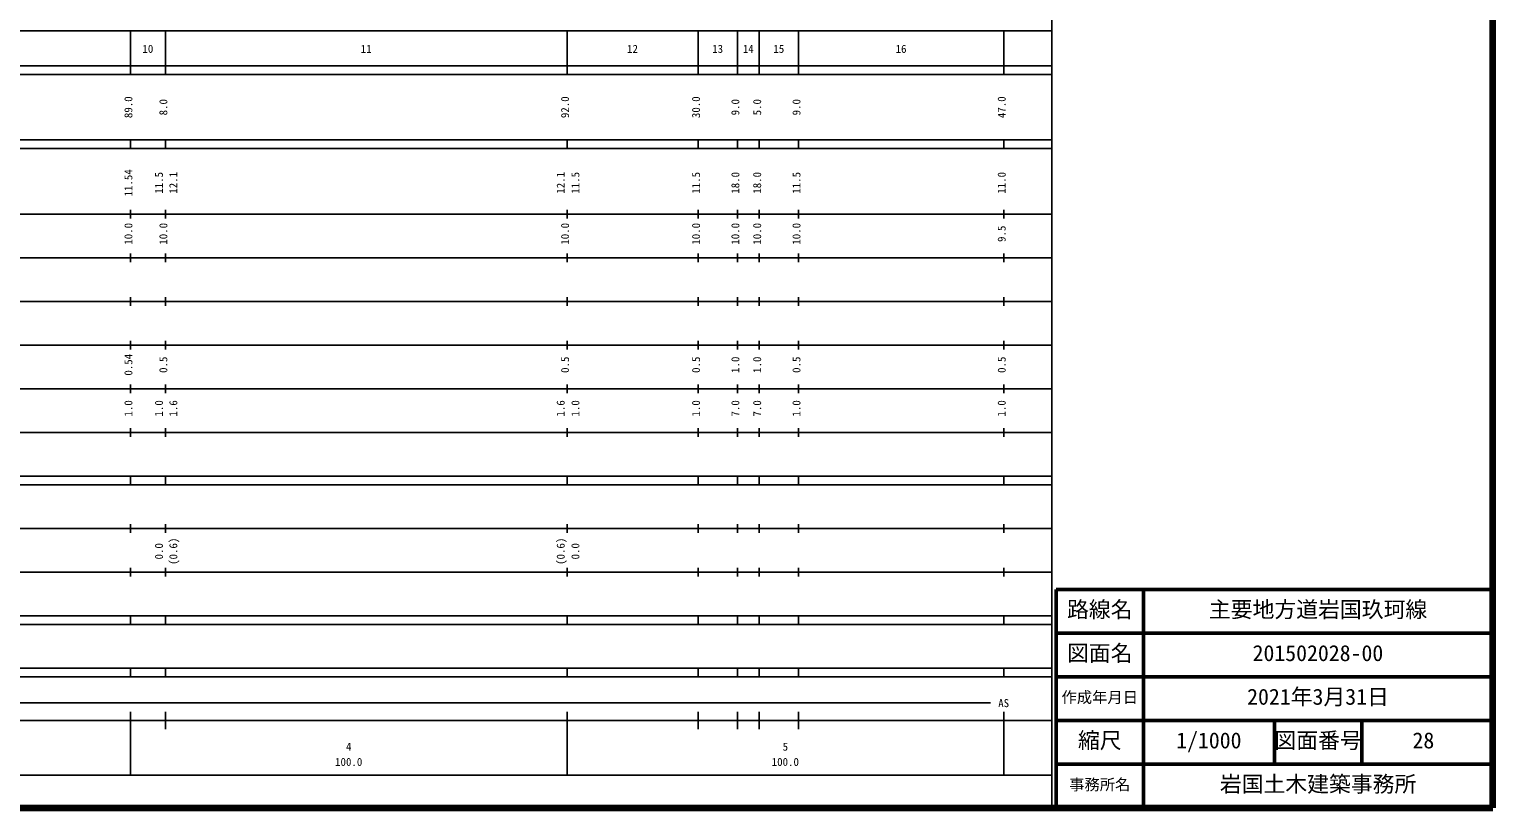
# Model space of a CAD drawing. Units: millimetres on the paper, enlarged 1000 times. Extents: x 40000 to 680000, y 20000 to 380000.
# Drawn here: x 344837 to 680000, y 20000 to 198357 of the extents above; entities that cross this region are included whole.
import ezdxf
from ezdxf.enums import TextEntityAlignment as Align

# ---------------------------------------------------------------- set-up
doc = ezdxf.new("R2010")
doc.units = ezdxf.units.MM
doc.header["$LTSCALE"] = 1000
for name, color, linetype, lineweight in [('M-TTL', 2, 'Continuous', 140), ('M-TTL-BAND', 7, 'Continuous', 25), ('M-TTL-FRAM', 2, 'Continuous', 50), ('M-TTL-LINE', 7, 'Continuous', 50), ('M-TTL-TXT', 7, 'Continuous', 13)]:
    doc.layers.add(name, color=color, linetype=linetype, lineweight=lineweight)
doc.styles.add('ＭＳ ゴシック', font='')
doc.styles.get('ＭＳ ゴシック').set_extended_font_data('MS Gothic')

msp = doc.modelspace()

# ---------------------------------------------------------------- linework, layer by layer
at = {"layer": 'M-TTL'}
for p, q in [((680000, 20000), (680000, 380000)), ((40000, 20000), (680000, 20000))]:
    msp.add_line(p, q, dxfattribs=at)
at = {"layer": 'M-TTL-BAND'}
for p, q in [((579000, 20000), (579000, 370000)), ((68000, 198000), (579000, 198000)), ((368000, 188000), (368000, 198000)), ((376000, 188000), (376000, 198000)), ((468000, 188000), (468000, 198000)), ((498000, 188000), (498000, 198000)), ((507000, 188000), (507000, 198000)), ((512000, 188000), (512000, 198000)), ((521000, 188000), (521000, 198000)), ((568000, 188000), (568000, 198000)), ((40000, 190000), (579000, 190000)), ((40000, 188000), (579000, 188000)), ((40000, 173000), (579000, 173000)), ((40000, 171000), (579000, 171000)), ((368000, 171000), (368000, 173000)), ((376000, 171000), (376000, 173000)), ((468000, 171000), (468000, 173000)), ((498000, 171000), (498000, 173000)), ((507000, 171000), (507000, 173000)), ((512000, 171000), (512000, 173000)), ((521000, 171000), (521000, 173000)), ((568000, 171000), (568000, 173000)), ((40000, 156000), (579000, 156000)), ((368000, 155000), (368000, 157000)), ((376000, 155000), (376000, 157000)), ((468000, 155000), (468000, 157000)), ((498000, 155000), (498000, 157000)), ((507000, 155000), (507000, 157000)), ((512000, 155000), (512000, 157000)), ((521000, 155000), (521000, 157000)), ((568000, 155000), (568000, 157000)), ((46000, 146000), (579000, 146000)), ((368000, 145000), (368000, 147000)), ((376000, 145000), (376000, 147000)), ((468000, 145000), (468000, 147000)), ((498000, 145000), (498000, 147000)), ((507000, 145000), (507000, 147000)), ((512000, 145000), (512000, 147000)), ((521000, 145000), (521000, 147000)), ((568000, 145000), (568000, 147000)), ((52000, 136000), (579000, 136000)), ((368000, 135000), (368000, 137000)), ((376000, 135000), (376000, 137000)), ((468000, 135000), (468000, 137000)), ((498000, 135000), (498000, 137000)), ((507000, 135000), (507000, 137000)), ((512000, 135000), (512000, 137000)), ((521000, 135000), (521000, 137000)), ((568000, 135000), (568000, 137000)), ((46000, 126000), (579000, 126000)), ((368000, 125000), (368000, 127000)), ((376000, 125000), (376000, 127000)), ((468000, 125000), (468000, 127000)), ((498000, 125000), (498000, 127000)), ((507000, 125000), (507000, 127000)), ((512000, 125000), (512000, 127000)), ((521000, 125000), (521000, 127000)), ((568000, 125000), (568000, 127000)), ((52000, 116000), (579000, 116000)), ((368000, 115000), (368000, 117000)), ((376000, 115000), (376000, 117000)), ((468000, 115000), (468000, 117000)), ((498000, 115000), (498000, 117000)), ((507000, 115000), (507000, 117000)), ((512000, 115000), (512000, 117000)), ((521000, 115000), (521000, 117000)), ((568000, 115000), (568000, 117000)), ((46000, 106000), (579000, 106000)), ((368000, 105000), (368000, 107000)), ((376000, 105000), (376000, 107000)), ((468000, 105000), (468000, 107000)), ((498000, 105000), (498000, 107000)), ((507000, 105000), (507000, 107000)), ((512000, 105000), (512000, 107000)), ((521000, 105000), (521000, 107000)), ((568000, 105000), (568000, 107000)), ((40000, 96000), (579000, 96000)), ((40000, 94000), (579000, 94000)), ((368000, 94000), (368000, 96000)), ((376000, 94000), (376000, 96000)), ((468000, 94000), (468000, 96000)), ((498000, 94000), (498000, 96000)), ((507000, 94000), (507000, 96000)), ((512000, 94000), (512000, 96000)), ((521000, 94000), (521000, 96000)), ((568000, 94000), (568000, 96000)), ((49000, 84000), (579000, 84000)), ((368000, 83000), (368000, 85000)), ((376000, 83000), (376000, 85000)), ((468000, 83000), (468000, 85000)), ((498000, 83000), (498000, 85000)), ((507000, 83000), (507000, 85000)), ((512000, 83000), (512000, 85000)), ((521000, 83000), (521000, 85000)), ((568000, 83000), (568000, 85000)), ((40000, 74000), (579000, 74000)), ((368000, 73000), (368000, 75000)), ((376000, 73000), (376000, 75000)), ((468000, 73000), (468000, 75000)), ((498000, 73000), (498000, 75000)), ((507000, 73000), (507000, 75000)), ((512000, 73000), (512000, 75000)), ((521000, 73000), (521000, 75000)), ((568000, 73000), (568000, 75000)), ((40000, 64000), (579000, 64000)), ((368000, 62000), (368000, 64000)), ((376000, 62000), (376000, 64000)), ((468000, 62000), (468000, 64000)), ((498000, 62000), (498000, 64000)), ((507000, 62000), (507000, 64000)), ((512000, 62000), (512000, 64000)), ((521000, 62000), (521000, 64000)), ((568000, 62000), (568000, 64000)), ((40000, 62000), (579000, 62000)), ((40000, 52000), (579000, 52000)), ((368000, 50000), (368000, 52000)), ((376000, 50000), (376000, 52000)), ((468000, 50000), (468000, 52000)), ((498000, 50000), (498000, 52000)), ((507000, 50000), (507000, 52000)), ((512000, 50000), (512000, 52000)), ((521000, 50000), (521000, 52000)), ((568000, 50000), (568000, 52000)), ((40000, 50000), (579000, 50000)), ((71000, 44000), (565000, 44000)), ((368000, 27500), (368000, 42000)), ((376000, 38000), (376000, 42000)), ((468000, 27500), (468000, 42000)), ((498000, 38000), (498000, 42000)), ((507000, 38000), (507000, 42000)), ((512000, 38000), (512000, 42000)), ((521000, 38000), (521000, 42000)), ((568000, 27500), (568000, 42000)), ((40000, 40000), (579000, 40000)), ((68000, 27500), (579000, 27500))]:
    msp.add_line(p, q, dxfattribs=at)
at = {"layer": 'M-TTL-FRAM'}
for p, q in [((680000, 70000), (580000, 70000)), ((580000, 70000), (580000, 20000))]:
    msp.add_line(p, q, dxfattribs=at)
at = {"layer": 'M-TTL-LINE'}
for p, q in [((600000, 70000), (600000, 20000)), ((680000, 60000), (580000, 60000)), ((680000, 50000), (580000, 50000)), ((680000, 40000), (580000, 40000)), ((630000, 40000), (630000, 30000)), ((650000, 40000), (650000, 30000)), ((680000, 30000), (580000, 30000))]:
    msp.add_line(p, q, dxfattribs=at)

# ---------------------------------------------------------------- texts
at = {"layer": 'M-TTL-BAND', "style": 'ＭＳ ゴシック'}
for s, p in [('10', (370750, 192405)), ('11', (420750, 192405)), ('12', (481750, 192405)), ('13', (501250, 192405)), ('14', (508250, 192405)), ('15', (515250, 192405)), ('16', (543250, 192405)), ('AS', (566750, 42500)), ('4', (417375, 32523)), ('5', (517375, 32523)), ('100.0', (414875, 29033)), ('100.0', (514875, 29033))]:
    msp.add_text(s, height=1833, dxfattribs=at).set_placement(p, align=Align.BOTTOM_LEFT)
for s, p in [('89.0', (369000, 178000)), ('8.0', (377000, 178625)), ('92.0', (469000, 178000)), ('30.0', (499000, 178000)), ('9.0', (508000, 178625)), ('5.0', (513000, 178625)), ('9.0', (522000, 178625)), ('47.0', (569000, 178000)), ('11.54', (369000, 160049)), ('11.5', (376000, 160674)), ('12.1', (379281, 160674)), ('12.1', (468000, 160674)), ('11.5', (471366, 160674)), ('11.5', (499000, 160674)), ('18.0', (508000, 160674)), ('18.0', (513000, 160674)), ('11.5', (522000, 160674)), ('11.0', (569000, 160674)), ('10.0', (369000, 149000)), ('10.0', (377000, 149000)), ('10.0', (469000, 149000)), ('10.0', (499000, 149000)), ('10.0', (508000, 149000)), ('10.0', (513000, 149000)), ('10.0', (522000, 149000)), ('9.5', (569000, 149625)), ('0.54', (369000, 119000)), ('0.5', (377000, 119625)), ('0.5', (469000, 119625)), ('0.5', (499000, 119625)), ('1.0', (508000, 119625)), ('1.0', (513000, 119625)), ('0.5', (522000, 119625)), ('0.5', (569000, 119625)), ('1.0', (369000, 109625)), ('1.0', (376000, 109625)), ('1.6', (379281, 109625)), ('1.6', (468000, 109625)), ('1.0', (471366, 109625)), ('1.0', (499000, 109625)), ('7.0', (508000, 109625)), ('7.0', (513000, 109625)), ('1.0', (522000, 109625)), ('1.0', (569000, 109625)), ('0.0', (376000, 76889)), ('(0.6)', (379281, 75639)), ('(0.6)', (468000, 75639)), ('0.0', (471366, 76889))]:
    msp.add_text(s, height=1833, rotation=90, dxfattribs=at).set_placement(p, align=Align.BOTTOM_LEFT)
at = {"layer": 'M-TTL-LINE', "style": 'ＭＳ ゴシック'}
msp.add_text('図面番号', height=3666, dxfattribs=at).set_placement((630000, 32500), align=Align.BOTTOM_LEFT)
at = {"layer": 'M-TTL-TXT', "style": 'ＭＳ ゴシック'}
for s, height, p in [('路線名', 3666, (582500, 62500)), ('路線名', 3666, (582500, 62500)), ('主要地方道岩国玖珂線', 3666, (615000, 62500)), ('図面名', 3666, (582500, 52500)), ('図面名', 3666, (582500, 52500)), ('201502028-00', 3666, (625000, 52500)), ('作成年月日', 2566, (581250, 43250)), ('作成年月日', 2566, (581250, 43250)), ('2021年3月31日', 3666, (623750, 42500)), ('縮尺', 3666, (585000, 32500)), ('縮尺', 3666, (585000, 32500)), ('1/1000', 3666, (607500, 32500)), ('図面番号', 3666, (630000, 32500)), ('28', 3666, (661625, 32500)), ('事務所名', 2566, (583000, 23250)), ('事務所名', 2566, (583000, 23250)), ('岩国土木建築事務所', 3666, (617500, 22500))]:
    msp.add_text(s, height=height, dxfattribs=at).set_placement(p, align=Align.BOTTOM_LEFT)

doc.saveas('drawing.dxf')
